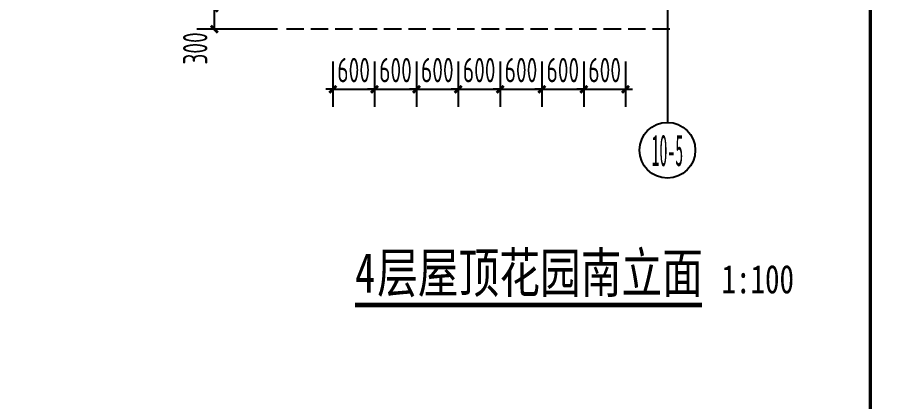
# Model space of a CAD drawing. Extents: x -863035 to 270371, y -8918 to 240488.
# Drawn here: x -229550 to -217180, y 137954 to 143470 of the extents above; entities that cross this region are included whole.
import ezdxf
from ezdxf.enums import TextEntityAlignment as Align

# ---------------------------------------------------------------- set-up
doc = ezdxf.new("R2010")
doc.units = 0
doc.header["$LTSCALE"] = 1000
doc.header["$MEASUREMENT"] = 0
doc.linetypes.add('DASH', pattern=[0.35, 0.25, -0.1])
for name, color, linetype in [('01-标注_尺寸', 124, 'Continuous'), ('01-标注_轴线坐标', 132, 'Continuous'), ('02-TEXT_标注', 130, 'Continuous'), ('02-TEXT_轴号', 7, 'Continuous'), ('A-C_玻璃幕墙', 140, 'Continuous'), ('A_AXIS-轴线', 36, 'Continuous'), ('AXIS_TEXT', 7, 'Continuous'), ('DIM_SYMB', 3, 'Continuous')]:
    doc.layers.add(name, color=color, linetype=linetype)
doc.layers.add('04-不打印_辅助线', color=165, linetype='Continuous', plot=False)
doc.styles.add('_TCH_AXIS', font='STXIHEI.TTF')
doc.styles.add('_TCH_DIM_T3', font='ROS1', dxfattribs={"width": 0.75, "bigfont": 'JD'})
doc.styles.add('COMPLEX', font='COMPLEX')
doc.styles.get("Standard").update_dxf_attribs({"font": 'STXIHEI.TTF', "width": 0.75})
doc.dimstyles.new('_TCH_ARCH&&100', dxfattribs={"dimtxt": 350, "dimasz": 100, "dimexe": 250, "dimexo": 300, "dimgap": 100, "dimtad": 1, "dimdec": 0, "dimzin": 0, "dimdsep": 46, "dimtxsty": '_TCH_DIM_T3', "dimblk": 'ARCHTICK', "dimcen": 0.09, "dimclrt": 7, "dimazin": 2, "dimtfac": 1, "dimtdec": 0, "dimtix": 1, "dimtmove": 2, "dimatfit": 3, "dimfxl": 0, "dimtolj": 1, "dimtzin": 0, "dimarcsym": 0})

# ---------------------------------------------------------------- blocks, each defined once
blk = doc.blocks.new('图签信息')
at = {"const_width": 0.5}
blk.add_lwpolyline([(-65, 0), (0, 0), (0, 500.5), (-65, 500.5)], close=True, dxfattribs=at)
blk = doc.blocks.new('图签-A1')
at = {"color": 2}
blk.add_blockref('图签信息', (0, 0), dxfattribs=at)
blk = doc.blocks.new('图框-A1+1-4')
at = {"const_width": 0.5}
blk.add_lwpolyline([(976, 584), (25, 584), (25, 10), (976, 10)], close=True, dxfattribs=at)
blk = doc.blocks.new('_ArchTick')
at = {"color": 0, "linetype": 'ByBlock', "const_width": 0.4}
blk.add_lwpolyline([(-0.5, -0.5), (0.5, 0.5)], dxfattribs=at)
blk = doc.blocks.new('*D628')
at = {"layer": '01-标注_尺寸', "color": 0, "lineweight": -2, "transparency": 16777216}
for p, q in [((-225025, 142836), (-225025, 142186)), ((-224425, 142836), (-224425, 142186)), ((-225025, 142436), (-225125, 142436)), ((-225025, 142436), (-224425, 142436)), ((-224425, 142436), (-224325, 142436))]:
    blk.add_line(p, q, dxfattribs=at)
at = {"layer": 'Defpoints', "color": 0, "transparency": 16777216}
for p in [(-225025, 143136), (-224425, 143136), (-224425, 142436)]:
    blk.add_point(p, dxfattribs=at)
at = {"layer": '01-标注_尺寸', "color": 0, "lineweight": -2, "transparency": 16777216, "xscale": 100, "yscale": 100, "zscale": 100}
blk.add_blockref('_ArchTick', (-225025, 142436), dxfattribs=at)
at = {"layer": '01-标注_尺寸', "color": 0, "lineweight": -2, "transparency": 16777216, "xscale": 100, "yscale": 100, "zscale": 100, "rotation": 180}
blk.add_blockref('_ArchTick', (-224425, 142436), dxfattribs=at)
at = {"layer": '01-标注_尺寸', "color": 7, "transparency": 16777216, "insert": (-224725, 142711), "char_height": 350, "attachment_point": 5, "style": '_TCH_DIM_T3'}
blk.add_mtext('\\A1;600', dxfattribs=at)
blk = doc.blocks.new('*D629')
at = {"layer": '01-标注_尺寸', "color": 0, "lineweight": -2, "transparency": 16777216}
for p, q in [((-224425, 142836), (-224425, 142186)), ((-223825, 142836), (-223825, 142186)), ((-224425, 142436), (-224525, 142436)), ((-224425, 142436), (-223825, 142436)), ((-223825, 142436), (-223725, 142436))]:
    blk.add_line(p, q, dxfattribs=at)
at = {"layer": 'Defpoints', "color": 0, "transparency": 16777216}
for p in [(-224425, 143136), (-223825, 143136), (-223825, 142436)]:
    blk.add_point(p, dxfattribs=at)
at = {"layer": '01-标注_尺寸', "color": 0, "lineweight": -2, "transparency": 16777216, "xscale": 100, "yscale": 100, "zscale": 100}
blk.add_blockref('_ArchTick', (-224425, 142436), dxfattribs=at)
at = {"layer": '01-标注_尺寸', "color": 0, "lineweight": -2, "transparency": 16777216, "xscale": 100, "yscale": 100, "zscale": 100, "rotation": 180}
blk.add_blockref('_ArchTick', (-223825, 142436), dxfattribs=at)
at = {"layer": '01-标注_尺寸', "color": 7, "transparency": 16777216, "insert": (-224125, 142711), "char_height": 350, "attachment_point": 5, "style": '_TCH_DIM_T3'}
blk.add_mtext('\\A1;600', dxfattribs=at)
blk = doc.blocks.new('*D630')
at = {"layer": '01-标注_尺寸', "color": 0, "lineweight": -2, "transparency": 16777216}
for p, q in [((-223825, 142836), (-223825, 142186)), ((-223225, 142836), (-223225, 142186)), ((-223825, 142436), (-223925, 142436)), ((-223825, 142436), (-223225, 142436)), ((-223225, 142436), (-223125, 142436))]:
    blk.add_line(p, q, dxfattribs=at)
at = {"layer": 'Defpoints', "color": 0, "transparency": 16777216}
for p in [(-223825, 143136), (-223225, 143136), (-223225, 142436)]:
    blk.add_point(p, dxfattribs=at)
at = {"layer": '01-标注_尺寸', "color": 0, "lineweight": -2, "transparency": 16777216, "xscale": 100, "yscale": 100, "zscale": 100}
blk.add_blockref('_ArchTick', (-223825, 142436), dxfattribs=at)
at = {"layer": '01-标注_尺寸', "color": 0, "lineweight": -2, "transparency": 16777216, "xscale": 100, "yscale": 100, "zscale": 100, "rotation": 180}
blk.add_blockref('_ArchTick', (-223225, 142436), dxfattribs=at)
at = {"layer": '01-标注_尺寸', "color": 7, "transparency": 16777216, "insert": (-223525, 142711), "char_height": 350, "attachment_point": 5, "style": '_TCH_DIM_T3'}
blk.add_mtext('\\A1;600', dxfattribs=at)
blk = doc.blocks.new('*D631')
at = {"layer": '01-标注_尺寸', "color": 0, "lineweight": -2, "transparency": 16777216}
for p, q in [((-223225, 142836), (-223225, 142186)), ((-222625, 142836), (-222625, 142186)), ((-223225, 142436), (-223325, 142436)), ((-223225, 142436), (-222625, 142436)), ((-222625, 142436), (-222525, 142436))]:
    blk.add_line(p, q, dxfattribs=at)
at = {"layer": 'Defpoints', "color": 0, "transparency": 16777216}
for p in [(-223225, 143136), (-222625, 143136), (-222625, 142436)]:
    blk.add_point(p, dxfattribs=at)
at = {"layer": '01-标注_尺寸', "color": 0, "lineweight": -2, "transparency": 16777216, "xscale": 100, "yscale": 100, "zscale": 100}
blk.add_blockref('_ArchTick', (-223225, 142436), dxfattribs=at)
at = {"layer": '01-标注_尺寸', "color": 0, "lineweight": -2, "transparency": 16777216, "xscale": 100, "yscale": 100, "zscale": 100, "rotation": 180}
blk.add_blockref('_ArchTick', (-222625, 142436), dxfattribs=at)
at = {"layer": '01-标注_尺寸', "color": 7, "transparency": 16777216, "insert": (-222925, 142711), "char_height": 350, "attachment_point": 5, "style": '_TCH_DIM_T3'}
blk.add_mtext('\\A1;600', dxfattribs=at)
blk = doc.blocks.new('*D632')
at = {"layer": '01-标注_尺寸', "color": 0, "lineweight": -2, "transparency": 16777216}
for p, q in [((-222625, 142836), (-222625, 142186)), ((-222025, 142836), (-222025, 142186)), ((-222625, 142436), (-222725, 142436)), ((-222625, 142436), (-222025, 142436)), ((-222025, 142436), (-221925, 142436))]:
    blk.add_line(p, q, dxfattribs=at)
at = {"layer": 'Defpoints', "color": 0, "transparency": 16777216}
for p in [(-222625, 143136), (-222025, 143136), (-222025, 142436)]:
    blk.add_point(p, dxfattribs=at)
at = {"layer": '01-标注_尺寸', "color": 0, "lineweight": -2, "transparency": 16777216, "xscale": 100, "yscale": 100, "zscale": 100}
blk.add_blockref('_ArchTick', (-222625, 142436), dxfattribs=at)
at = {"layer": '01-标注_尺寸', "color": 0, "lineweight": -2, "transparency": 16777216, "xscale": 100, "yscale": 100, "zscale": 100, "rotation": 180}
blk.add_blockref('_ArchTick', (-222025, 142436), dxfattribs=at)
at = {"layer": '01-标注_尺寸', "color": 7, "transparency": 16777216, "insert": (-222325, 142711), "char_height": 350, "attachment_point": 5, "style": '_TCH_DIM_T3'}
blk.add_mtext('\\A1;600', dxfattribs=at)
blk = doc.blocks.new('*D633')
at = {"layer": '01-标注_尺寸', "color": 0, "lineweight": -2, "transparency": 16777216}
for p, q in [((-222025, 142836), (-222025, 142186)), ((-221425, 142836), (-221425, 142186)), ((-222025, 142436), (-222125, 142436)), ((-222025, 142436), (-221425, 142436)), ((-221425, 142436), (-221325, 142436))]:
    blk.add_line(p, q, dxfattribs=at)
at = {"layer": 'Defpoints', "color": 0, "transparency": 16777216}
for p in [(-222025, 143136), (-221425, 143136), (-221425, 142436)]:
    blk.add_point(p, dxfattribs=at)
at = {"layer": '01-标注_尺寸', "color": 0, "lineweight": -2, "transparency": 16777216, "xscale": 100, "yscale": 100, "zscale": 100}
blk.add_blockref('_ArchTick', (-222025, 142436), dxfattribs=at)
at = {"layer": '01-标注_尺寸', "color": 0, "lineweight": -2, "transparency": 16777216, "xscale": 100, "yscale": 100, "zscale": 100, "rotation": 180}
blk.add_blockref('_ArchTick', (-221425, 142436), dxfattribs=at)
at = {"layer": '01-标注_尺寸', "color": 7, "transparency": 16777216, "insert": (-221725, 142711), "char_height": 350, "attachment_point": 5, "style": '_TCH_DIM_T3'}
blk.add_mtext('\\A1;600', dxfattribs=at)
blk = doc.blocks.new('*D634')
at = {"layer": '01-标注_尺寸', "color": 0, "lineweight": -2, "transparency": 16777216}
for p, q in [((-221425, 142836), (-221425, 142186)), ((-220825, 142836), (-220825, 142186)), ((-221425, 142436), (-221525, 142436)), ((-221425, 142436), (-220825, 142436)), ((-220825, 142436), (-220725, 142436))]:
    blk.add_line(p, q, dxfattribs=at)
at = {"layer": 'Defpoints', "color": 0, "transparency": 16777216}
for p in [(-221425, 143136), (-220825, 143136), (-220825, 142436)]:
    blk.add_point(p, dxfattribs=at)
at = {"layer": '01-标注_尺寸', "color": 0, "lineweight": -2, "transparency": 16777216, "xscale": 100, "yscale": 100, "zscale": 100}
blk.add_blockref('_ArchTick', (-221425, 142436), dxfattribs=at)
at = {"layer": '01-标注_尺寸', "color": 0, "lineweight": -2, "transparency": 16777216, "xscale": 100, "yscale": 100, "zscale": 100, "rotation": 180}
blk.add_blockref('_ArchTick', (-220825, 142436), dxfattribs=at)
at = {"layer": '01-标注_尺寸', "color": 7, "transparency": 16777216, "insert": (-221125, 142711), "char_height": 350, "attachment_point": 5, "style": '_TCH_DIM_T3'}
blk.add_mtext('\\A1;600', dxfattribs=at)
blk = doc.blocks.new('*D639')
at = {"layer": '01-标注_尺寸', "color": 0, "lineweight": -2, "transparency": 16777216}
for p, q in [((-225815, 143599), (-226972, 143599)), ((-226722, 143299), (-226722, 143599)), ((-225815, 143299), (-226972, 143299))]:
    blk.add_line(p, q, dxfattribs=at)
at = {"layer": 'Defpoints', "color": 0, "transparency": 16777216}
for p in [(-226722, 143599), (-225515, 143599), (-225515, 143299)]:
    blk.add_point(p, dxfattribs=at)
at = {"layer": '01-标注_尺寸', "color": 0, "lineweight": -2, "transparency": 16777216, "xscale": 100, "yscale": 100, "zscale": 100}
for p, rotation in [((-226722, 143599), 90), ((-226722, 143299), 270)]:
    blk.add_blockref('_ArchTick', p, dxfattribs=dict(at, rotation=rotation))
at = {"layer": '01-标注_尺寸', "color": 7, "transparency": 16777216, "insert": (-226997, 143022), "char_height": 350, "attachment_point": 5, "rotation": 90, "style": '_TCH_DIM_T3'}
blk.add_mtext('\\A1;300', dxfattribs=at)
blk = doc.blocks.new('_AXISO')
blk.add_circle((0, 0), 0.5)
at = {"layer": 'AXIS_TEXT', "style": 'COMPLEX', "width": 1.041667}
blk.add_attdef('A', text='', height=0.56, dxfattribs=at).set_placement((-0.25, -0.28), (0.25, -0.28), align=Align.FIT)

msp = doc.modelspace()

# ---------------------------------------------------------------- linework, layer by layer
at = {"layer": '01-标注_轴线坐标'}
msp.add_line((-220225.4, 142961.7), (-220225.4, 141961.7), dxfattribs=at)
at = {"layer": '04-不打印_辅助线'}
msp.add_lwpolyline([(-230015.6, 166474.3), (-217316, 166474.3), (-217316, 122042), (-230015.6, 122042)], close=True, dxfattribs=at)
at = {"layer": 'A-C_玻璃幕墙', "linetype": 'DASH'}
msp.add_lwpolyline([(-220190.1, 143299.1), (-225699, 143299.1)], dxfattribs=at)
at = {"layer": 'A_AXIS-轴线', "ltscale": 0.4}
msp.add_line((-220225.4, 150435.8), (-220225.4, 142961.7), dxfattribs=at)
at = {"layer": 'DIM_SYMB', "const_width": 70}
msp.add_lwpolyline([(-224705.3, 139342.4), (-219729.1, 139342.4)], dxfattribs=at)

# ---------------------------------------------------------------- block references
at = {"xscale": 100, "yscale": 100, "zscale": 100}
for name, p in [('图框-A1+1-4', (-314916, 112774.5)), ('图签-A1', (-210816, 113774.5))]:
    msp.add_blockref(name, p, dxfattribs=at)
at = {"layer": '01-标注_轴线坐标'}
ref = msp.add_blockref('_AXISO', (-220225.4, 141561.7), dxfattribs=dict(at, xscale=800, yscale=800, zscale=800))
ref.add_attrib('A', '10-5', dxfattribs={"layer": '02-TEXT_轴号', "height": 452.55, "style": '_TCH_AXIS', "width": 0.374624}).set_placement((-220451.7, 141335.4), (-219999.1, 141335.4), align=Align.FIT)

# ---------------------------------------------------------------- texts
at = {"layer": '02-TEXT_标注', "width": 0.75}
for s, height, p in [('层屋顶花园南立面', 570.85, (-224387.8, 139520.2)), ('4', 570.9, (-224705.3, 139520.2)), ('1:100', 407.75, (-219449.1, 139508.8))]:
    msp.add_text(s, height=height, dxfattribs=at).set_placement(p)

# ---------------------------------------------------------------- dimensions: what is measured, and where the dimension line sits
at = {"layer": '01-标注_尺寸'}
dim = msp.add_linear_dim(base=(-226721.8, 143599.1), p1=(-225515.3, 143299.1), p2=(-225515.3, 143599.1), angle=90, dimstyle='_TCH_ARCH&&100', dxfattribs=at)
dim.commit()
dim.dimension.update_dxf_attribs({"geometry": '*D639', "text_midpoint": (-226996.8, 143021.9), "dimtype": 161})
for p1, p2, picture, middle in [((-225025.4, 143135.6), (-224425.4, 143135.6), '*D628', (-224725.4, 142710.8)), ((-224425.4, 143135.6), (-223825.4, 143135.6), '*D629', (-224125.4, 142710.8)), ((-223825.4, 143135.6), (-223225.4, 143135.6), '*D630', (-223525.4, 142710.8)), ((-223225.4, 143135.6), (-222625.4, 143135.6), '*D631', (-222925.4, 142710.8)), ((-222625.4, 143135.6), (-222025.4, 143135.6), '*D632', (-222325.4, 142710.8)), ((-222025.4, 143135.6), (-221425.4, 143135.6), '*D633', (-221725.4, 142710.8)), ((-221425.4, 143135.6), (-220825.4, 143135.6), '*D634', (-221125.4, 142710.8))]:
    dim = msp.add_aligned_dim(p1=p1, p2=p2, distance=-699.8, dimstyle='_TCH_ARCH&&100', dxfattribs=at)
    dim.commit()
    dim.dimension.update_dxf_attribs({"geometry": picture, "text_midpoint": middle})

doc.saveas('drawing.dxf')
